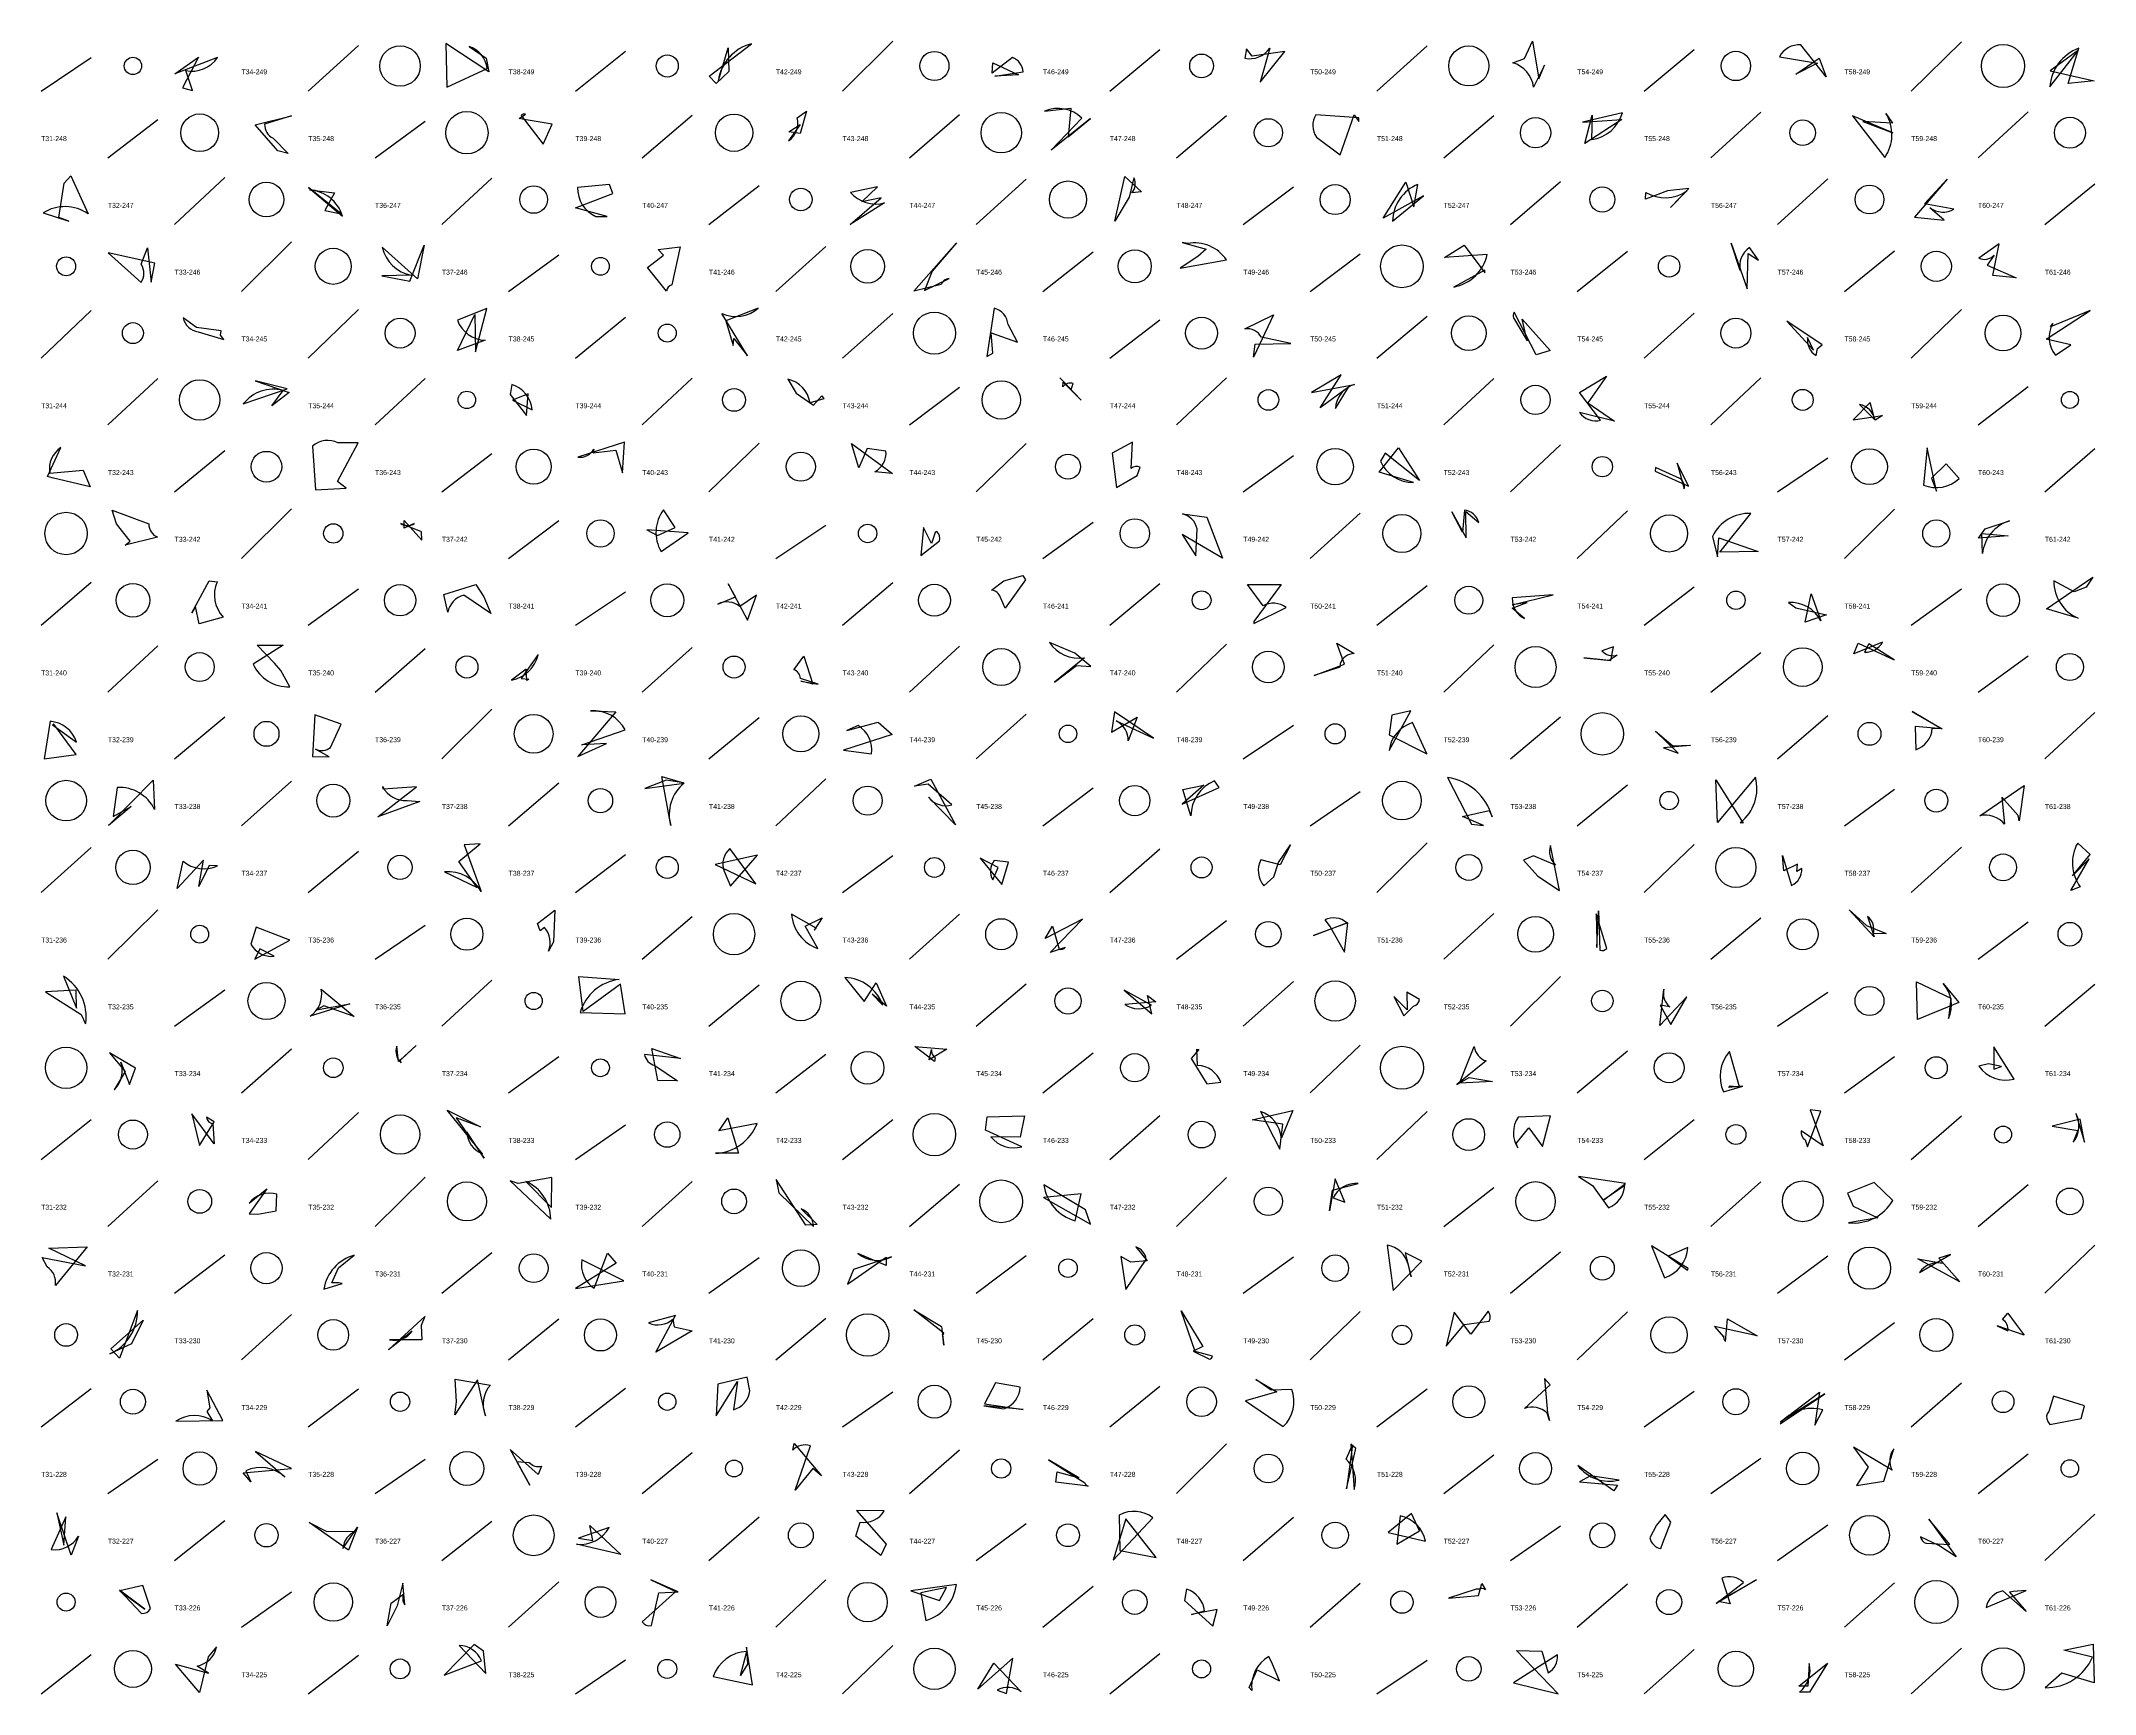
# Model space of a CAD drawing. Header units: millimetres. Extents: x -1 to 9990, y 0 to 15990.
# Drawn here: x 1240 to 2470, y 9000 to 9990 of the extents above; entities that cross this region are included whole.
import ezdxf

# ---------------------------------------------------------------- set-up
doc = ezdxf.new("R2010")
doc.units = ezdxf.units.MM
doc.layers.add('TEXT', color=3, linetype='Continuous')
doc.layers.add('WALL', color=1, linetype='Continuous')

msp = doc.modelspace()

# ---------------------------------------------------------------- linework, layer by layer
for points in [[(1482.4, 9988.5), (1483, 9962.3), (1507.1, 9973.5, 0.3), (1496.3, 9986.7), (1506.5, 9979.6), (1508.2, 9971.4)], [(1644.2, 9964.4), (1640.2, 9968.9), (1665.4, 9988.3, 0.3), (1645.6, 9966.3), (1651.4, 9985.8), (1651.9, 9971.7)], [(2137, 9967.2), (2140.4, 9975.4), (2133.8, 9962.3, 0.3), (2121.4, 9976.9), (2128.4, 9979.4), (2133.2, 9989.8)], [(2304.8, 9979.6), (2309, 9968.5), (2293.9, 9987.6, 0.3), (2281.1, 9980.5), (2303.9, 9976.7), (2290.8, 9970.1)], [(1324.6, 9961.8), (1330.6, 9960.2), (1326.6, 9972.2, 0.3), (1345.7, 9980.1), (1320.1, 9970.2), (1334.2, 9980.2)], [(1825.3, 9969.6), (1811.2, 9968.8), (1828.2, 9971.5, 0.3), (1821.7, 9980), (1809.6, 9970.6), (1809.9, 9976.9)], [(1965.3, 9980.9), (1961.9, 9985.2), (1960.9, 9979.6, 0.3), (1975.8, 9985.7), (1970, 9965.2), (1984.8, 9983.7)], [(2469.6, 9966), (2454, 9964.5), (2460.4, 9985.6, 0.3), (2443, 9962.4), (2460.2, 9984.5), (2443.1, 9972.1)], [(1368.3, 9939.7), (1389.9, 9945.2), (1373.9, 9940.2, 0.3), (1378.9, 9931.7), (1387.9, 9922.6), (1381.7, 9924.1)], [(1529.3, 9943), (1526.4, 9943.6), (1530.1, 9946.1, 0.3), (1527.5, 9945.4), (1540.6, 9928.1), (1546, 9940.1)], [(1687.9, 9935.6), (1694.7, 9940), (1687.7, 9930.1, 0.3), (1692.9, 9944), (1698.4, 9948), (1694.6, 9934.6)], [(1868.4, 9943.6), (1845, 9924.6), (1863.3, 9943.7, 0.3), (1841, 9948), (1856.7, 9949.8), (1855.1, 9932.5)], [(2029.1, 9941.8), (2029.2, 9943.9), (2003.5, 9945.8, 0.3), (2003.8, 9932.3), (2017.9, 9921.7), (2026.4, 9945.7)], [(2164.6, 9928.5), (2169, 9945.5), (2168.6, 9930.9, 0.3), (2187, 9947), (2163.1, 9941.3), (2186.7, 9943)], [(2348.9, 9934.9), (2324.8, 9945.2), (2344.1, 9920.1, 0.3), (2344.8, 9946.6), (2348.8, 9940.7), (2331.1, 9941.8)], [(1253.8, 9904.8), (1257.8, 9909.1), (1268.2, 9886.4, 0.3), (1241.2, 9887), (1256.6, 9882), (1250.6, 9884.3)], [(1419.8, 9886.4), (1400.2, 9902.2), (1420.6, 9885.1, 0.3), (1400.8, 9900.9), (1415.7, 9899), (1410, 9888.5)], [(1582.5, 9898.7), (1580.4, 9904.1), (1561.3, 9902.3, 0.3), (1572.2, 9884.8), (1579, 9884.8), (1560, 9890)], [(1731.6, 9893.6), (1741, 9902.7), (1724.8, 9899.3, 0.3), (1745.1, 9893.1), (1724.6, 9880.1), (1743.1, 9896.1)], [(1889.1, 9908.8), (1899, 9899.7), (1893.3, 9899, 0.3), (1894.5, 9907.9), (1891.6, 9896.5), (1883, 9882.1)], [(2057.4, 9905.4), (2062.2, 9890.6), (2064.5, 9904.1, 0.3), (2049.4, 9882.1), (2068, 9897.3), (2043.8, 9883.9)], [(2214.1, 9900.3), (2200.9, 9895.2), (2201, 9899.3, 0.3), (2225.7, 9900.2), (2215.8, 9890.3), (2226.8, 9901.6)], [(2362, 9884.5), (2379.8, 9882.7), (2371.2, 9890.1, 0.3), (2385.6, 9889.2), (2367.9, 9892.5), (2381.6, 9907.2)], [(1308.1, 9856.8), (1280.1, 9863), (1299.9, 9845.3, 0.3), (1300, 9856.2), (1303.7, 9866), (1306, 9845.5)], [(1469.4, 9867.7), (1465.4, 9847.5), (1444.3, 9866.4, 0.3), (1461.7, 9849.7), (1444.1, 9849.4), (1460.8, 9846.1)], [(1609.6, 9865.1), (1622.8, 9866.7), (1617.7, 9843.9, 0.3), (1614.6, 9840.2), (1603.1, 9854.3), (1612.8, 9861.6)], [(1773.7, 9852), (1769, 9840.6), (1783.8, 9847.7, 0.3), (1779, 9844.2), (1762.7, 9840.1), (1788.2, 9869)], [(1932.7, 9860.8), (1922.2, 9853.9), (1949.9, 9858.8, 0.3), (1926.6, 9868.6), (1923.3, 9869.3), (1937.8, 9865.3)], [(2104.6, 9851.1), (2104.7, 9852.6), (2086.1, 9842.6, 0.3), (2106.1, 9862.1), (2080.4, 9860.3), (2092.3, 9867.7)], [(2262.4, 9862.6), (2268.5, 9858.7), (2263.1, 9866.2, 0.3), (2257.5, 9852.4), (2252.2, 9868.9), (2261.7, 9841.5)], [(2408.8, 9849.6), (2412.7, 9868.5), (2400.4, 9859.8, 0.3), (2409.6, 9861.6), (2405.5, 9855.6), (2422.9, 9848.2)], [(1500.1, 9803.7), (1506.9, 9829.8), (1489.3, 9822.7, 0.3), (1505.9, 9810.7), (1489.4, 9804.6), (1499.8, 9826.2)], [(1654.9, 9811.8), (1663.1, 9801.3), (1647.7, 9826.8, 0.3), (1669.5, 9830), (1650, 9822.4), (1654.4, 9807.5)], [(1808.9, 9815.2), (1824.7, 9809.6), (1819.2, 9820.1, 0.3), (1810.8, 9830), (1806.3, 9801), (1809.9, 9802.9)], [(2467.1, 9828.6), (2443.4, 9818.7), (2444.7, 9820.7, 0.3), (2446.3, 9801.8), (2455.6, 9808), (2440.8, 9811.4)], [(1347.8, 9816.3), (1333, 9818.3), (1325, 9824.2, 0.3), (1334.1, 9815.8), (1349.4, 9811.2), (1347.4, 9813.8)], [(1967, 9808.4), (1988.4, 9808.7), (1970.8, 9812.6, 0.3), (1961, 9817.6), (1978.1, 9826), (1966.1, 9800.5)], [(2143.7, 9804.5), (2135.4, 9801.9), (2122.2, 9827.5, 0.3), (2121.8, 9824.2), (2130, 9810.3), (2127, 9823.3)], [(2285.4, 9822.1), (2301.5, 9804.7), (2297.9, 9812.4, 0.3), (2303, 9801.6), (2303.9, 9805.7), (2306.7, 9807.9)], [(1388.6, 9779.5), (1378.2, 9771.5), (1385, 9780.7, 0.3), (1361.1, 9772.6), (1387.3, 9781.6), (1368.2, 9786.5)], [(1531.7, 9778.6), (1522.3, 9774.8), (1534.2, 9769.1, 0.3), (1521.9, 9784.2), (1521, 9778.3), (1530.7, 9765.6)], [(1707.5, 9777.5), (1708.7, 9775.6), (1700.5, 9773.2, 0.3), (1687.2, 9787.5), (1692.3, 9779), (1702.5, 9771.9)], [(1850.2, 9788.2), (1856.9, 9781.3), (1858.1, 9784.9, 0.3), (1851.9, 9782.8), (1852.2, 9785.6), (1862.9, 9774.8)], [(2018.5, 9790), (2000.8, 9779.5), (2026.5, 9784.3, 0.3), (2015.1, 9769.8), (2022.9, 9782.6), (2006, 9770.3)], [(2166.3, 9773.3), (2182.3, 9762.3), (2161.4, 9767.4, 0.3), (2174, 9762.8), (2161.4, 9779.4), (2177.5, 9789.2)], [(2325.3, 9763.1), (2342.7, 9765.7), (2338.4, 9762.8, 0.3), (2329, 9772.3), (2338.2, 9763), (2335.3, 9773.4)], [(1246.7, 9728.3), (1243.8, 9729.1), (1251.9, 9746.5, 0.3), (1245.2, 9731.2), (1265.3, 9733), (1269.3, 9722.9)], [(1417.5, 9726.2), (1429.9, 9749.2), (1417.8, 9749.3, 0.3), (1402.5, 9747.3), (1404.3, 9721.2), (1422.8, 9722.2)], [(1588.3, 9731.4), (1589.3, 9749.7), (1561.5, 9740.7, 0.3), (1571.1, 9745.5), (1570.6, 9743.2), (1584.3, 9744.8)], [(1725.4, 9748.8), (1749.9, 9731), (1739.3, 9732, 0.3), (1746, 9744.3), (1734.7, 9745.9), (1729.8, 9734.3)], [(1884, 9722.6), (1896.4, 9729.7), (1898.2, 9734.7, 0.3), (1892.8, 9734), (1893.7, 9749.6), (1881.4, 9743.1)], [(2065.6, 9726.8), (2044.9, 9743), (2042.1, 9738.4, 0.3), (2061.9, 9725.5), (2041.3, 9731.8), (2052.9, 9746.2)], [(2375.2, 9720.3), (2369.6, 9746.3), (2367.4, 9724, 0.3), (2388.7, 9727.9), (2381, 9736.8), (2372.2, 9728.1)], [(2226.7, 9723.4), (2219.9, 9737.2), (2224.1, 9721.7, 0.3), (2221.4, 9728), (2206.8, 9734.6), (2206.6, 9732.4)], [(1285.2, 9700.8), (1282.5, 9709), (1304.5, 9700.8, 0.3), (1309.8, 9692.7), (1290.4, 9688), (1293.4, 9690.4)], [(1609.2, 9693.8), (1619.8, 9698.6), (1612.8, 9709.2, 0.3), (1611.3, 9684.2), (1627.6, 9695.4), (1602.8, 9697.2)], [(1923.3, 9694.4), (1931.5, 9681.7), (1932.3, 9697.8, 0.3), (1923.5, 9706.7), (1938.2, 9704.8), (1947.6, 9680.3)], [(2093.5, 9692.4), (2093.2, 9708.2), (2101, 9701.6, 0.3), (2092.4, 9709), (2091.2, 9695.7), (2084.8, 9708)], [(2268.3, 9684.3), (2245.4, 9683.9), (2264, 9707, 0.3), (2241, 9693.2), (2243.9, 9681.1), (2244.8, 9692.3)], [(1468.1, 9691), (1467.8, 9696), (1455.4, 9701, 0.3), (1463.5, 9700.9), (1457.5, 9698.1), (1457.5, 9702.8)], [(1768.5, 9698.5), (1766.9, 9681.9), (1778, 9690.5, 0.3), (1776.4, 9696.2), (1775.5, 9695.5), (1773.2, 9688.9)], [(2400.3, 9692.2), (2404.3, 9697.7), (2418.8, 9702.5, 0.3), (2402.7, 9683.1), (2402.3, 9695), (2418, 9693.6)], [(1829.5, 9667.2), (1817.4, 9650.3), (1814.5, 9656.7, 0.3), (1809.2, 9661), (1816.5, 9666.6), (1828, 9669.8)], [(2464.8, 9662.9), (2457.6, 9660.1), (2445.4, 9666.6, 0.3), (2460, 9644.2), (2441, 9649.8), (2468.7, 9668.9)], [(1330.2, 9647.4), (1340.7, 9666.6), (1345.4, 9666, 0.3), (1349, 9644.9), (1334.6, 9640.9), (1332.5, 9651.2)], [(1505.2, 9657), (1509.4, 9647), (1493.2, 9658, 0.3), (1483.6, 9647.8), (1481.2, 9658.4), (1500.4, 9664.4)], [(1663.1, 9643), (1668.5, 9658), (1658.5, 9651.2, 0.3), (1645.2, 9652.7), (1655.9, 9657.1), (1651.4, 9664.9)], [(1966.2, 9642.3), (1966.2, 9641), (1985.7, 9650.6, 0.3), (1971.8, 9651.6), (1962.4, 9664.5), (1982.7, 9664.4)], [(2121.1, 9652.3), (2145.6, 9658.2), (2121.1, 9656.5, 0.3), (2128.3, 9644), (2121, 9650.2), (2129.9, 9653.6)], [(2296.5, 9641.9), (2300, 9658.8), (2305.8, 9642.7, 0.3), (2286.5, 9653.6), (2290.9, 9650.4), (2309.3, 9646.3)], [(1369.4, 9628.2), (1385, 9628.1), (1367, 9616.7, 0.3), (1389, 9603.1), (1383.5, 9613), (1379.8, 9617.3)], [(1530.9, 9606.9), (1530.5, 9613.8), (1521.8, 9607.2, 0.3), (1537.7, 9622.5), (1527.6, 9608.2), (1532.2, 9607.8)], [(1695.1, 9606.5), (1705.3, 9604.8), (1694.8, 9608.2, 0.3), (1690.8, 9613.4), (1696.8, 9621.5), (1702.2, 9604.7)], [(1868.6, 9615.4), (1859.1, 9623.3), (1843.9, 9629.8, 0.3), (1864.8, 9620.6), (1846.9, 9605.9), (1860, 9615.9)], [(2020.6, 9616.8), (2015.9, 9629.3), (2026.4, 9623.1, 0.3), (2017.9, 9617), (2017.7, 9615), (2002.5, 9610)], [(2180.1, 9618.9), (2181.6, 9627.1), (2174.7, 9624.8, 0.3), (2183.9, 9622.2), (2179.1, 9619), (2163.9, 9620.5)], [(2349.7, 9619.3), (2334.7, 9629), (2332.1, 9624, 0.3), (2342.8, 9629.9), (2325.6, 9622.9), (2328.3, 9629.4)], [(1247.7, 9580.8), (1246.9, 9580.4), (1261.3, 9570.1, 0.3), (1245.4, 9582.5), (1241.9, 9560), (1261.1, 9562.6)], [(1402.5, 9561.4), (1412.5, 9561.2), (1404.4, 9565.8, 0.3), (1413.3, 9566.9), (1419.8, 9580.8), (1403.9, 9586.4)], [(1578.7, 9569.3), (1563.8, 9568.5), (1589.8, 9577.4, 0.3), (1569.1, 9588.7), (1584.2, 9588.1), (1561.4, 9561.5)], [(1749.7, 9574.7), (1720.5, 9565.2), (1737.4, 9563, 0.3), (1729.3, 9579.9), (1722.5, 9577.1), (1741.3, 9581.9)], [(1881, 9576.1), (1896.5, 9584.9), (1891, 9570.8, 0.3), (1883.8, 9582.7), (1906.2, 9572.5), (1882.8, 9588.1)], [(2047.3, 9574.4), (2069.8, 9563), (2061.4, 9581.7, 0.3), (2047.3, 9565), (2060.3, 9588.7), (2049, 9586.1)], [(2378.5, 9577.9), (2362.4, 9579.3), (2362.8, 9565.5, 0.3), (2372.6, 9578.1), (2377.3, 9578.4), (2360.5, 9588.4)], [(2206.8, 9576.7), (2217.2, 9567.8), (2227.4, 9568.3, 0.3), (2227.7, 9568.1), (2211.7, 9566.6), (2220.5, 9563.5)], [(1280.3, 9520.2), (1307.2, 9547.2), (1308, 9529.7, 0.3), (1285.6, 9542.9), (1283.2, 9525.4), (1294, 9531.5)], [(1614.3, 9547.2), (1601.6, 9542.3), (1625.1, 9545.5, 0.3), (1617.1, 9520.1), (1611.8, 9549.5), (1624.7, 9545.6)], [(1772.8, 9547.9), (1787.7, 9520.6), (1771.4, 9537, 0.3), (1785.5, 9532.4), (1771.2, 9544.8), (1763, 9543.6)], [(1923.4, 9532.8), (1945.5, 9542.8), (1942.7, 9546.9, 0.3), (1928.6, 9525.9), (1923.8, 9541.7), (1936.4, 9544.3)], [(2091.3, 9525.5), (2107.2, 9529), (2109, 9525.2, 0.3), (2082.2, 9548.9), (2096.7, 9521), (2103.8, 9520.1)], [(2256, 9526.8), (2259.4, 9521.5), (2257.6, 9521.8, 0.3), (2266.7, 9549), (2243.9, 9521.9), (2242.9, 9547.5)], [(1464.8, 9543.2), (1444.9, 9541.9), (1444.6, 9543.4, 0.3), (1459.2, 9535), (1466.8, 9534.4), (1441.7, 9525.2)], [(2424.1, 9526), (2414.2, 9537.1), (2415.8, 9520.9, 0.3), (2401, 9525.8), (2427.6, 9544), (2424.6, 9522.8)], [(1502.9, 9509.2), (1493.4, 9508.5), (1503.5, 9480.5, 0.3), (1481.7, 9492.4), (1501.2, 9483), (1490.2, 9498.5)], [(1988.2, 9508.6), (1982.1, 9496.6), (1970.4, 9499.6, 0.3), (1972.3, 9483.9), (1978.2, 9489.3), (1981, 9498)], [(2136.3, 9489.7), (2149.4, 9481.2), (2143.9, 9508.1, 0.3), (2147, 9496.4), (2133.7, 9502), (2127.7, 9499.3)], [(2456.6, 9489.9), (2467.2, 9502.8), (2459.7, 9509.6, 0.3), (2461.2, 9483.4), (2455.6, 9481.2), (2466.5, 9500.1)], [(1337.2, 9499.4), (1321.6, 9482.4), (1325.1, 9498.8, 0.3), (1345.6, 9496), (1340.7, 9496.2), (1334.5, 9483.5)], [(1643.7, 9496.8), (1668, 9485.2), (1652.5, 9506.4, 0.3), (1649, 9492.7), (1652.9, 9483.7), (1669.1, 9502.3)], [(1815.3, 9484.8), (1819.3, 9498.2), (1810.8, 9499.1, 0.3), (1809.9, 9487.5), (1813.2, 9495), (1802.3, 9500.5)], [(2283.6, 9493), (2282.9, 9502.1), (2288.3, 9484.2, 0.3), (2294.5, 9494.3), (2291.5, 9492.5), (2291.9, 9497)], [(1389, 9451.5), (1368.9, 9459.2), (1365.7, 9449, 0.3), (1379.5, 9441.8), (1371.1, 9446.2), (1368.1, 9440.1)], [(1547.7, 9469.3), (1546.8, 9450.5), (1543.8, 9444.8, 0.3), (1541.5, 9459), (1538.9, 9457.1), (1537.2, 9461.4)], [(1703, 9457.5), (1704.2, 9458.6), (1689.5, 9467, 0.3), (1705.2, 9446.4), (1697.5, 9459.8), (1707.7, 9464.9)], [(1841.3, 9452.4), (1845.7, 9459.9), (1849.7, 9446, 0.3), (1853.4, 9447), (1844.3, 9444), (1863.7, 9464.1)], [(2022.6, 9461.8), (2002, 9454.3), (2022, 9461.8, 0.3), (2008.8, 9463.6), (2012, 9459.5), (2020.6, 9444.3)], [(2171.8, 9447), (2172.8, 9468.9), (2173.5, 9445.4, 0.3), (2177.6, 9446.5), (2171.4, 9467.3), (2171.7, 9451)], [(2333.3, 9460.3), (2344.9, 9455.4), (2337.3, 9455.2, 0.3), (2333.8, 9465.7), (2337.8, 9453.4), (2322.9, 9469.5)], [(1242.6, 9420.4), (1264, 9407), (1266.7, 9401.3, 0.3), (1253.4, 9429.8), (1261.3, 9410.8), (1261.1, 9421.5)], [(1404.9, 9409.8), (1424.9, 9413.3), (1401.2, 9405.9, 0.3), (1407.8, 9422), (1427.6, 9405.8), (1409.3, 9412.2)], [(1564.7, 9408.7), (1562.1, 9429.7), (1586.2, 9427.9, 0.3), (1562.8, 9408.1), (1589.7, 9407.4), (1587.1, 9425)], [(1746.4, 9411.9), (1737.8, 9419), (1744.1, 9412.6, 0.3), (1721.3, 9429.1), (1733, 9414.7), (1740.1, 9425.8)], [(2225.7, 9417.5), (2209.5, 9400.4), (2211.9, 9422.1, 0.3), (2215.4, 9411.5), (2209.7, 9412.6), (2216, 9400.9)], [(2363.2, 9426.4), (2383.7, 9416.7), (2382.4, 9404.5, 0.3), (2379.1, 9425.4), (2388.5, 9414), (2363.8, 9404)], [(1902.7, 9418.2), (1907.6, 9414.5), (1889, 9412.9, 0.3), (1905.1, 9412.6), (1888.7, 9421.4), (1905.3, 9407.3)], [(2050.1, 9417.6), (2056.2, 9406.2), (2062, 9412, 0.3), (2065.6, 9415.8), (2058, 9420.3), (2058.1, 9409.7)], [(1456, 9380.3), (1454.1, 9378.8), (1453, 9387.9, 0.3), (1455.7, 9377.9), (1455.3, 9379.8), (1464.6, 9388.4)], [(1605.8, 9386.6), (1622.9, 9380.5), (1601.3, 9383, 0.3), (1607.6, 9376.4), (1621.2, 9367.2), (1609.4, 9367.3)], [(1782.4, 9386.2), (1771.9, 9379.7), (1773.2, 9386, 0.3), (1775.5, 9380.9), (1775.1, 9378.8), (1763.3, 9387.8)], [(1928.7, 9380.6), (1938.2, 9365.4), (1946.6, 9366.4, 0.3), (1932.6, 9376.4), (1932.1, 9386.1), (1933.4, 9385.9)], [(2109.2, 9366.8), (2089.4, 9365.7), (2098.3, 9387.7, 0.3), (2105.5, 9379.1), (2087.9, 9365), (2095.3, 9369.2)], [(2414.1, 9375.8), (2406.3, 9377.3), (2400.4, 9375.9, 0.3), (2421.7, 9368.2), (2409.4, 9387.6), (2409.5, 9374.2)], [(1280.9, 9384), (1290.4, 9372.8), (1283.8, 9361.8, 0.3), (1287.7, 9378.4), (1293, 9365), (1296.6, 9374.7)], [(2251.5, 9364.1), (2257.2, 9363.5), (2251.1, 9384.7, 0.3), (2247.6, 9360.5), (2259.1, 9364), (2250.7, 9363.2)], [(1488.6, 9345), (1505.3, 9320.9), (1494.9, 9336.7, 0.3), (1504.3, 9323.5), (1483.1, 9349.7), (1503.1, 9339.6)], [(1965.3, 9343.9), (1989.6, 9349.4), (1982.8, 9333, 0.3), (1970.2, 9348.8), (1981.8, 9326.3), (1983.7, 9341.2)], [(2299.4, 9349.9), (2307.3, 9328.2), (2294.1, 9337.3, 0.3), (2296.4, 9331.9), (2297.8, 9327.6), (2305.9, 9349.1)], [(1334.9, 9328.4), (1343.7, 9342.6), (1339.1, 9345.5, 0.3), (1342.8, 9341.4), (1343.7, 9329.4), (1330.2, 9347.5)], [(1651.3, 9345), (1657.6, 9323.9), (1643.9, 9323.8, 0.3), (1668.8, 9341.7), (1645.9, 9337.3), (1647.1, 9338.8)], [(1829, 9346.2), (1826.4, 9333.4), (1808.7, 9333.7, 0.3), (1827.4, 9327.7), (1805.6, 9337.7), (1806.6, 9345.7)], [(2139.1, 9327.9), (2143.9, 9346.2), (2124.6, 9345.5, 0.3), (2124.4, 9327), (2123.3, 9329.7), (2130.9, 9339)], [(2444.3, 9340.1), (2459.7, 9337.5), (2457, 9330.4, 0.3), (2458.6, 9347.7), (2463.8, 9330.4), (2461.1, 9344.2)], [(1369.8, 9287.3), (1380.7, 9289.3), (1381.2, 9299.3, 0.3), (1364.6, 9294), (1375.3, 9302.5), (1364.7, 9287.5)], [(1525.8, 9305.7), (1520.9, 9307.2), (1545.2, 9284.3, 0.3), (1530.4, 9306.8), (1545.7, 9291.3), (1545.9, 9309.3)], [(1680.2, 9308.1), (1681.8, 9300.2), (1702.6, 9280, 0.3), (1695.2, 9290.5), (1704.8, 9281.1), (1698, 9280.7)], [(1868.4, 9281.3), (1865.4, 9289.9), (1840.5, 9304.8, 0.3), (1859.3, 9283.4), (1862.8, 9299.6), (1840.3, 9297.4)], [(2011.6, 9289.3), (2013.4, 9301.8), (2028.8, 9305.6, 0.3), (2013.8, 9297.2), (2020.8, 9294.5), (2014.9, 9308.4)], [(2160.8, 9309.8), (2169.2, 9304.5), (2178.7, 9291.2, 0.3), (2188.4, 9304.4), (2175.9, 9296), (2188.8, 9305.7)], [(2325.2, 9292.1), (2339.9, 9285.2), (2322.5, 9282.2, 0.3), (2348.9, 9295.5), (2337.7, 9306.2), (2321.9, 9300)], [(1244.6, 9266.9), (1267.7, 9267.7), (1248.6, 9244.7, 0.3), (1243.6, 9255.7), (1240.6, 9261.3), (1266.7, 9256.4)], [(1414.2, 9246.2), (1418.1, 9255.1), (1427.6, 9262.7, 0.3), (1409.4, 9242.4), (1420.3, 9245.9), (1418.1, 9246.3)], [(1560, 9242.9), (1588.9, 9247.4), (1563.8, 9260, 0.3), (1571.3, 9243), (1579.3, 9264), (1584.5, 9257.9)], [(1746.2, 9261.5), (1746.1, 9256.5), (1729.2, 9263.7, 0.3), (1749.3, 9261.8), (1726.5, 9254.1), (1722.9, 9245.4)], [(1886.6, 9261.9), (1889.6, 9242.3), (1901.8, 9260.2, 0.3), (1895.7, 9267.7), (1902.4, 9259.3), (1892.6, 9258.6)], [(2056.9, 9264.1), (2060.6, 9249.7), (2058.9, 9256.8, 0.3), (2046.2, 9268.8), (2049.7, 9241.6), (2067, 9259.2)], [(2226.4, 9254.8), (2204.5, 9268.4), (2212.2, 9249.1, 0.3), (2226.3, 9267.4), (2214.4, 9262.1), (2226.1, 9253.7)], [(2389.1, 9246.9), (2363.9, 9260.6), (2378.5, 9258, 0.3), (2364.9, 9252.4), (2383.5, 9263.2), (2376.5, 9261)], [(1301.2, 9223.8), (1294.2, 9209.6), (1281.2, 9203.6, 0.3), (1297.7, 9229.7), (1286.9, 9201.1), (1281.7, 9206.6)], [(1467.6, 9220.6), (1468, 9212), (1448.7, 9212.1, 0.3), (1462.3, 9217.3), (1448.1, 9206.1), (1469.8, 9226)], [(1608.1, 9204.6), (1620, 9226.7), (1603.8, 9222.2, 0.3), (1618.4, 9224.5), (1619.2, 9219.8), (1629.9, 9217.5)], [(1780.6, 9208.8), (1780, 9214.4), (1779.9, 9215.2, 0.3), (1780.6, 9216.1), (1762.6, 9230), (1779.2, 9220)], [(1935.7, 9208.1), (1929.9, 9205.2), (1939.7, 9200.4, 0.3), (1941.6, 9202.3), (1931.1, 9205.1), (1922.8, 9229.4)], [(2081.5, 9208.2), (2092.2, 9221.2), (2107.2, 9223.3, 0.3), (2106.7, 9229.3), (2096.2, 9215.4), (2086.2, 9228.7)], [(2427.7, 9214.9), (2411.5, 9220.5), (2417.9, 9217.5, 0.3), (2414.7, 9224.3), (2417.8, 9228), (2422.8, 9221.2)], [(2242.1, 9220), (2247.5, 9213.8), (2247.8, 9214.5, 0.3), (2248.8, 9211.1), (2250, 9224.7), (2267.8, 9214.5)], [(1488.7, 9175), (1488, 9188.5), (1509.2, 9185, 0.3), (1506.2, 9166.6), (1501.3, 9188.2), (1487.8, 9167.1)], [(1644.3, 9166.5), (1657.1, 9187.2), (1654.6, 9170.2, 0.3), (1664.5, 9181.5), (1662.8, 9189.7), (1645.2, 9185.5)], [(1980.1, 9181), (1961.4, 9175.5), (1983.9, 9160.1, 0.3), (1989, 9182.4), (1976.6, 9182), (1967.4, 9188.3)], [(2142.2, 9168.3), (2143.4, 9163.7), (2141.9, 9168.1, 0.3), (2128.4, 9170.9), (2143.7, 9185.2), (2140.4, 9188.9)], [(1341, 9171.4), (1339.2, 9169.2), (1342.6, 9163.5, 0.3), (1320.7, 9163.3), (1348.9, 9163.7), (1339.2, 9181.9)], [(1828.1, 9170.3), (1804.5, 9172.6), (1816.6, 9170.7, 0.3), (1826.4, 9183.8), (1811.5, 9186.4), (1805, 9173.7)], [(2305, 9180.8), (2302.2, 9160.9), (2307, 9170.1, 0.3), (2281.4, 9161.8), (2308.3, 9179.7), (2281.6, 9163)], [(2463.8, 9172.5), (2445.2, 9178.3), (2442.3, 9169.2, 0.3), (2441.7, 9163.2), (2443, 9161.3), (2461.8, 9165)], [(1389.9, 9135.1), (1368.4, 9145.2), (1385.9, 9130, 0.3), (1362.7, 9133.7), (1365.6, 9127), (1361.1, 9132.5)], [(1532.8, 9125.1), (1524.9, 9139.2), (1532.3, 9138.7, 0.3), (1539.7, 9136.5), (1537.7, 9131.4), (1520.9, 9146.3)], [(1702.2, 9135), (1691.6, 9122), (1700.7, 9148.6, 0.3), (1690.2, 9145.9), (1691, 9149.9), (1707.3, 9130.6)], [(1861.5, 9129.5), (1843.4, 9140.2), (1865.1, 9126.5, 0.3), (1867.1, 9124.4), (1847.7, 9126.8), (1848.5, 9133.1)], [(2027.4, 9147), (2024.3, 9149.5), (2026.4, 9122.5, 0.3), (2021.5, 9140.6), (2025.4, 9149.1), (2021.8, 9122.8)], [(2327.3, 9124.8), (2343.6, 9127.5), (2349.5, 9146.7, 0.3), (2348.5, 9134.1), (2325.5, 9147.8), (2334.2, 9135.9)], [(2184.1, 9125), (2181.8, 9121.7), (2160.3, 9136.8, 0.3), (2185, 9128.1), (2168, 9130.7), (2161.3, 9127.1)], [(1253.7, 9089.1), (1254.8, 9106.1), (1246.1, 9086.4, 0.3), (1262.4, 9094.5), (1258, 9083.2), (1249.5, 9108.5)], [(1400.6, 9102.6), (1411.2, 9097.2), (1428.6, 9097.5, 0.3), (1420.8, 9087), (1429.5, 9099.9), (1424.1, 9086)], [(1743, 9083), (1728, 9094.4), (1730.5, 9102.9, 0.3), (1745, 9109.6), (1728.3, 9109.8), (1746.1, 9089.6)], [(1889.6, 9104.9), (1882, 9080.1), (1905.8, 9105.5, 0.3), (1885.7, 9107.1), (1886, 9085.9), (1907.8, 9081.8)], [(2060.7, 9108), (2046.7, 9096.7), (2069.1, 9091.5, 0.3), (2054, 9106.6), (2051.9, 9089.7), (2065.5, 9097.6)], [(2212.6, 9107.5), (2207.5, 9101.1), (2203.4, 9093.4, 0.3), (2210.1, 9087), (2211.2, 9090.5), (2216, 9102.9)], [(2387, 9082.1), (2376.6, 9088.8), (2365.6, 9094.1, 0.3), (2368.9, 9090.2), (2383.1, 9089.4), (2370.5, 9104.6)], [(1568.7, 9100.9), (1587.3, 9083.6), (1560.7, 9089.6, 0.3), (1580.2, 9099.7), (1561.9, 9093.2), (1570.5, 9091.9)], [(1447.3, 9040.8), (1449.6, 9054.4), (1457.3, 9060, 0.3), (1457.9, 9053.3), (1456.6, 9066.3), (1453.2, 9052.7)], [(1605.1, 9068.3), (1620.1, 9061.3), (1600, 9043.1, 0.3), (1605.5, 9040.9), (1609.9, 9060.5), (1621.5, 9061.2)], [(1782.3, 9063.7), (1766.9, 9060.5), (1769.9, 9044, 0.3), (1788.2, 9065.6), (1760.8, 9061.7), (1778.1, 9055.9)], [(2100.9, 9059), (2102.9, 9066.2), (2105, 9062.3, 0.3), (2101, 9062.8), (2099.4, 9062.7), (2082.8, 9057.4)], [(2267.4, 9068.4), (2243.2, 9054.1), (2259.5, 9066.7, 0.3), (2246.6, 9069.4), (2251.5, 9054), (2244.4, 9055.3)], [(1302.1, 9050.8), (1286.9, 9062.2), (1300.2, 9048.2, 0.3), (1305.6, 9051.1), (1301, 9064.9), (1287.2, 9061.8)], [(1944.3, 9050.6), (1929, 9047.5), (1936.8, 9049.7, 0.3), (1926, 9062.7), (1924.8, 9056), (1941.7, 9040.6)], [(2418.9, 9060.9), (2428.8, 9049.3), (2414.9, 9061.7, 0.3), (2404.8, 9051.8), (2428.9, 9061.9), (2421, 9061.3)], [(1499.3, 9029.7), (1481.5, 9011.3), (1503.7, 9019.8, 0.3), (1490.4, 9029.1), (1506.3, 9012.3), (1505, 9025.6)], [(2469.5, 9006.7), (2450.1, 9012.5), (2440.3, 9003.7, 0.3), (2468.6, 9022), (2451.4, 9026.3), (2468.9, 9029.8)], [(1320.5, 9017.9), (1340.2, 9012.5), (1333.4, 9016.7, 0.3), (1345.1, 9028.2), (1340, 9022.2), (1334.8, 9000.9)], [(1663.1, 9017.9), (1658.8, 9011.1), (1662.6, 9025.5, 0.3), (1642.5, 9010.5), (1666.1, 9005.5), (1662.5, 9028)], [(1801, 9002.9), (1810.5, 9018.4), (1827, 9001.3, 0.3), (1812.5, 9002.2), (1818.1, 9000.3), (1822, 9021.5)], [(1981.6, 9007.9), (1977.5, 9017.9), (1975.3, 9022.4, 0.3), (1965.1, 9002.1), (1963.5, 9003.8), (1968.3, 9014.4)], [(2123.6, 9026.1), (2138.8, 9025.7), (2142.6, 9012.7, 0.3), (2148.1, 9023.4), (2121.8, 9006.6), (2148.6, 9000.1)], [(2309.8, 9018.5), (2299.1, 9001.1), (2293, 9001.1, 0.3), (2298.9, 9018.2), (2298, 9004.6), (2292.7, 9004.7)]]:
    msp.add_lwpolyline(points, format="xyb", close=True)
for centre, radius in [((2415, 9975), 12.9), ((1295, 9975), 5.19), ((1455, 9975), 12.1), ((1615, 9975), 6.62), ((1775, 9975), 8.72), ((1935, 9975), 7.13), ((2095, 9975), 12), ((2255, 9975), 8.8), ((1335, 9935), 11.3), ((1495, 9935), 12.7), ((1655, 9935), 11.2), ((1815, 9935), 12.1), ((1975, 9935), 8.43), ((2135, 9935), 9.07), ((2295, 9935), 7.64), ((2455, 9935), 9.29), ((1375, 9895), 10.4), ((1535, 9895), 8.26), ((1695, 9895), 6.78), ((1855, 9895), 11.1), ((2015, 9895), 9.01), ((2175, 9895), 7.53), ((2335, 9895), 8.63), ((1415, 9855), 10.8), ((1735, 9855), 10.1), ((1895, 9855), 9.89), ((2055, 9855), 12.8), ((1255, 9855), 5.69), ((1575, 9855), 5.31), ((2215, 9855), 6.44), ((2375, 9855), 9.02), ((1295, 9815), 6.28), ((1455, 9815), 8.96), ((1615, 9815), 5.39), ((1775, 9815), 12.6), ((1935, 9815), 9.56), ((2095, 9815), 10.4), ((2255, 9815), 8.97), ((2415, 9815), 10.7), ((1335, 9775), 12.1), ((1495, 9775), 5.23), ((1655, 9775), 6.83), ((1815, 9775), 11.5), ((1975, 9775), 6.18), ((2135, 9775), 8.79), ((2295, 9775), 6.26), ((2455, 9775), 5.11), ((1375, 9735), 9.19), ((1535, 9735), 10.5), ((1695, 9735), 8.75), ((1855, 9735), 7.49), ((2015, 9735), 10.9), ((2335, 9735), 10.7), ((2175, 9735), 6.08), ((1255, 9695), 12.7), ((2055, 9695), 11.4), ((2215, 9695), 11.1), ((1415, 9695), 5.8), ((1575, 9695), 8.2), ((1735, 9695), 5.51), ((1895, 9695), 8.81), ((2375, 9695), 8.15), ((1295, 9655), 10.1), ((1455, 9655), 9.4), ((1615, 9655), 9.89), ((1775, 9655), 9.56), ((1935, 9655), 5.65), ((2095, 9655), 8.35), ((2255, 9655), 5.54), ((2415, 9655), 9.76), ((1335, 9615), 8.65), ((1495, 9615), 6.64), ((1655, 9615), 6.58), ((1815, 9615), 11.1), ((1975, 9615), 9.49), ((2135, 9615), 12.3), ((2295, 9615), 11.6), ((2455, 9615), 8.1), ((1375, 9575), 7.48), ((1535, 9575), 11.6), ((1695, 9575), 10.8), ((2175, 9575), 12.7), ((2335, 9575), 6.87), ((1855, 9575), 5.21), ((2015, 9575), 6.02), ((1255, 9535), 12.2), ((1415, 9535), 9.85), ((2055, 9535), 11.6), ((1575, 9535), 7.31), ((1735, 9535), 8.73), ((1895, 9535), 9.08), ((2215, 9535), 5.52), ((2375, 9535), 6.83), ((1295, 9495), 10.3), ((1455, 9495), 7.24), ((1615, 9495), 6.6), ((1775, 9495), 5.96), ((1935, 9495), 6.28), ((2095, 9495), 7.74), ((2255, 9495), 12), ((2415, 9495), 8.05), ((1335, 9455), 5.34), ((1495, 9455), 9.63), ((1655, 9455), 12.4), ((1815, 9455), 9.3), ((1975, 9455), 7.66), ((2135, 9455), 10.7), ((2295, 9455), 9.27), ((2455, 9455), 7.07), ((1375, 9415), 11.1), ((1695, 9415), 11.9), ((1855, 9415), 7.84), ((2015, 9415), 12.1), ((2335, 9415), 8.68), ((1535, 9415), 5.13), ((2175, 9415), 6.48), ((1255, 9375), 12.4), ((2055, 9375), 12.9), ((1415, 9375), 5.87), ((1575, 9375), 5.33), ((1735, 9375), 9.8), ((1895, 9375), 8.46), ((2215, 9375), 8.97), ((2375, 9375), 6.61), ((1295, 9335), 8.71), ((1455, 9335), 11.8), ((1615, 9335), 7.61), ((1775, 9335), 12.7), ((1935, 9335), 8.04), ((2095, 9335), 9.52), ((2255, 9335), 5.96), ((2415, 9335), 5.07), ((1335, 9295), 7.13), ((1495, 9295), 11.7), ((1655, 9295), 7.39), ((1815, 9295), 12.8), ((1975, 9295), 8.47), ((2135, 9295), 11.8), ((2295, 9295), 12.2), ((2455, 9295), 7.99), ((1375, 9255), 9.41), ((1535, 9255), 8.59), ((1695, 9255), 11), ((2015, 9255), 7.99), ((2175, 9255), 7.17), ((2335, 9255), 12.6), ((1855, 9255), 5.58), ((1735, 9215), 12.7), ((2215, 9215), 10.9), ((1255, 9215), 6.82), ((1415, 9215), 9.19), ((1575, 9215), 9.62), ((1895, 9215), 6.03), ((2055, 9215), 5.82), ((2375, 9215), 9.88), ((1295, 9175), 7.49), ((1455, 9175), 5.79), ((1615, 9175), 5.16), ((1775, 9175), 9.82), ((1935, 9175), 8.85), ((2095, 9175), 9.6), ((2255, 9175), 7.79), ((2415, 9175), 6.52), ((1335, 9135), 10), ((1495, 9135), 10.2), ((1655, 9135), 5.06), ((1815, 9135), 5.77), ((1975, 9135), 8.58), ((2135, 9135), 9.51), ((2295, 9135), 9.74), ((2455, 9135), 5.23), ((1535, 9095), 12.2), ((1695, 9095), 7.47), ((2015, 9095), 7.9), ((2175, 9095), 7.44), ((2335, 9095), 11.9), ((1375, 9095), 6.98), ((1855, 9095), 6.79), ((1415, 9055), 11.5), ((1735, 9055), 11.8), ((2375, 9055), 12.9), ((1255, 9055), 5.4), ((1575, 9055), 9.23), ((1895, 9055), 7.34), ((2055, 9055), 6.71), ((2215, 9055), 7.52), ((1295, 9015), 11.1), ((1455, 9015), 5.93), ((1615, 9015), 5.71), ((1775, 9015), 12.4), ((1935, 9015), 5.38), ((2095, 9015), 7.35), ((2255, 9015), 10.6), ((2415, 9015), 12.7)]:
    msp.add_circle(centre, radius)
at = {"layer": 'WALL'}
for p, q in [((1720, 9960), (1750, 9989.9)), ((2360, 9960), (2390, 9989.4)), ((1240, 9960), (1270, 9980.1)), ((1400, 9960), (1430, 9987.3)), ((1560, 9960), (1590, 9983.8)), ((1880, 9960), (1910, 9984.8)), ((2040, 9960), (2070, 9987)), ((2200, 9960), (2230, 9984.8)), ((1280, 9920), (1310, 9942.9)), ((1440, 9920), (1470, 9941.9)), ((1600, 9920), (1630, 9945.6)), ((1760, 9920), (1790, 9945.9)), ((1920, 9920), (1950, 9945.3)), ((2080, 9920), (2110, 9945.4)), ((2240, 9920), (2270, 9947.4)), ((2400, 9920), (2430, 9947.6)), ((1320, 9880), (1350, 9908.1)), ((1480, 9880), (1510, 9907.7)), ((1640, 9880), (1670, 9903.5)), ((1800, 9880), (1830, 9907.1)), ((1960, 9880), (1990, 9902.7)), ((2120, 9880), (2150, 9905.7)), ((2280, 9880), (2310, 9907.4)), ((2440, 9880), (2470, 9904.5)), ((1360, 9840), (1390, 9869.7)), ((1680, 9840), (1710, 9866.8)), ((1520, 9840), (1550, 9861.8)), ((1840, 9840), (1870, 9863.6)), ((2000, 9840), (2030, 9862.4)), ((2160, 9840), (2190, 9864)), ((2320, 9840), (2350, 9864.2)), ((1240, 9800), (1270, 9828.5)), ((1400, 9800), (1430, 9829.1)), ((2360, 9800), (2390, 9829.1)), ((1560, 9800), (1590, 9824.5)), ((1720, 9800), (1750, 9826.8)), ((1880, 9800), (1910, 9823)), ((2040, 9800), (2070, 9825.1)), ((2200, 9800), (2230, 9826.9)), ((1280, 9760), (1310, 9787.9)), ((1440, 9760), (1470, 9787.8)), ((1600, 9760), (1630, 9788.1)), ((1760, 9760), (1790, 9782.6)), ((1920, 9760), (1950, 9788.2)), ((2080, 9760), (2110, 9787.9)), ((2240, 9760), (2270, 9788.3)), ((2400, 9760), (2430, 9783.1)), ((1320, 9720), (1350, 9744.6)), ((1480, 9720), (1510, 9742.8)), ((1640, 9720), (1670, 9749.1)), ((1800, 9720), (1830, 9748.8)), ((2120, 9720), (2150, 9748.1)), ((2440, 9720), (2470, 9745.8)), ((1960, 9720), (1990, 9741.6)), ((2280, 9720), (2310, 9740.4)), ((1360, 9680), (1390, 9709.8)), ((2000, 9680), (2030, 9707.2)), ((2160, 9680), (2190, 9708.5)), ((2320, 9680), (2350, 9709.5)), ((1520, 9680), (1550, 9702.8)), ((1680, 9680), (1710, 9700)), ((1840, 9680), (1870, 9701.7)), ((1240, 9640), (1270, 9665.9)), ((1400, 9640), (1430, 9661.9)), ((1560, 9640), (1590, 9660.1)), ((1720, 9640), (1750, 9665.6)), ((1880, 9640), (1910, 9665.1)), ((2040, 9640), (2070, 9663.8)), ((2200, 9640), (2230, 9663.1)), ((2360, 9640), (2390, 9661.8)), ((1280, 9600), (1310, 9627.7)), ((1440, 9600), (1470, 9626.1)), ((1600, 9600), (1630, 9626.8)), ((1760, 9600), (1790, 9627.5)), ((1920, 9600), (1950, 9628.7)), ((2080, 9600), (2110, 9628.4)), ((2240, 9600), (2270, 9623.7)), ((2400, 9600), (2430, 9621.7)), ((1320, 9560), (1350, 9585.2)), ((1480, 9560), (1510, 9589.7)), ((1640, 9560), (1670, 9584.8)), ((1800, 9560), (1830, 9586.7)), ((2120, 9560), (2150, 9585.1)), ((2280, 9560), (2310, 9585.9)), ((2440, 9560), (2470, 9587.8)), ((1960, 9560), (1990, 9580.1)), ((1360, 9520), (1390, 9546.6)), ((1520, 9520), (1550, 9545.7)), ((1680, 9520), (1710, 9548.1)), ((1840, 9520), (1870, 9542.6)), ((2000, 9520), (2030, 9540.4)), ((2160, 9520), (2190, 9544.4)), ((2320, 9520), (2350, 9541.8)), ((2040, 9480), (2070, 9509.8)), ((2200, 9480), (2230, 9508.7)), ((1240, 9480), (1270, 9507)), ((1400, 9480), (1430, 9504.8)), ((1560, 9480), (1590, 9502.8)), ((1720, 9480), (1750, 9502.2)), ((1880, 9480), (1910, 9506.1)), ((2360, 9480), (2390, 9507.1)), ((1280, 9440), (1310, 9469.6)), ((1440, 9440), (1470, 9460.4)), ((1600, 9440), (1630, 9465.6)), ((1760, 9440), (1790, 9467.1)), ((1920, 9440), (1950, 9463.3)), ((2080, 9440), (2110, 9467.4)), ((2240, 9440), (2270, 9464.8)), ((2400, 9440), (2430, 9462.4)), ((1480, 9400), (1510, 9427.4)), ((1640, 9400), (1670, 9424.6)), ((1800, 9400), (1830, 9425.3)), ((1960, 9400), (1990, 9426.7)), ((2120, 9400), (2150, 9429.7)), ((2440, 9400), (2470, 9425)), ((1320, 9400), (1350, 9421.7)), ((2280, 9400), (2310, 9420.2)), ((1360, 9360), (1390, 9386.3)), ((2000, 9360), (2030, 9388.5)), ((2160, 9360), (2190, 9385.2)), ((1520, 9360), (1550, 9381.7)), ((1680, 9360), (1710, 9383.2)), ((1840, 9360), (1870, 9384)), ((2320, 9360), (2350, 9381.8)), ((1400, 9320), (1430, 9348.3)), ((2040, 9320), (2070, 9348.9)), ((1240, 9320), (1270, 9344.1)), ((1560, 9320), (1590, 9340.9)), ((1720, 9320), (1750, 9344.1)), ((1880, 9320), (1910, 9346.5)), ((2200, 9320), (2230, 9344.1)), ((2360, 9320), (2390, 9346.2)), ((1280, 9280), (1310, 9307.3)), ((1440, 9280), (1470, 9309.5)), ((1600, 9280), (1630, 9306.8)), ((1760, 9280), (1790, 9305.2)), ((1920, 9280), (1950, 9309.2)), ((2080, 9280), (2110, 9303.3)), ((2240, 9280), (2270, 9306.6)), ((2400, 9280), (2430, 9305.1)), ((1320, 9240), (1350, 9262.9)), ((1480, 9240), (1510, 9264.3)), ((1800, 9240), (1830, 9262.6)), ((2120, 9240), (2150, 9264.7)), ((2280, 9240), (2310, 9262.3)), ((2440, 9240), (2470, 9268.7)), ((1640, 9240), (1670, 9261.3)), ((1960, 9240), (1990, 9261.7)), ((1360, 9200), (1390, 9227.2)), ((2000, 9200), (2030, 9229.1)), ((2160, 9200), (2190, 9228.9)), ((1520, 9200), (1550, 9224.6)), ((1680, 9200), (1710, 9225)), ((1840, 9200), (1870, 9224.8)), ((2320, 9200), (2350, 9222.5)), ((1240, 9160), (1270, 9182.9)), ((1400, 9160), (1430, 9182.8)), ((1560, 9160), (1590, 9183.2)), ((1720, 9160), (1750, 9181)), ((1880, 9160), (1910, 9184.4)), ((2040, 9160), (2070, 9182.8)), ((2200, 9160), (2230, 9181.4)), ((2360, 9160), (2390, 9186.4)), ((1280, 9120), (1310, 9140.6)), ((1440, 9120), (1470, 9140.5)), ((1600, 9120), (1630, 9144.5)), ((1760, 9120), (1790, 9146.1)), ((1920, 9120), (1950, 9149.7)), ((2080, 9120), (2110, 9143.1)), ((2240, 9120), (2270, 9141.1)), ((2400, 9120), (2430, 9143.8)), ((1320, 9080), (1350, 9103.8)), ((1480, 9080), (1510, 9103.5)), ((1640, 9080), (1670, 9106.1)), ((1800, 9080), (1830, 9102)), ((1960, 9080), (1990, 9105.8)), ((2440, 9080), (2470, 9107.6)), ((2120, 9080), (2150, 9100.6)), ((2280, 9080), (2310, 9101.2)), ((1520, 9040), (1550, 9067.1)), ((1680, 9040), (1710, 9068.3)), ((2000, 9040), (2030, 9066.3)), ((2160, 9040), (2190, 9065.9)), ((2320, 9040), (2350, 9066.6)), ((1360, 9040), (1390, 9061.2)), ((1840, 9040), (1870, 9064.5)), ((1720, 9000), (1750, 9029.1)), ((1240, 9000), (1270, 9023.7)), ((1400, 9000), (1430, 9023.3)), ((1560, 9000), (1590, 9020.5)), ((1880, 9000), (1910, 9024.2)), ((2040, 9000), (2070, 9020.3)), ((2200, 9000), (2230, 9026.7)), ((2360, 9000), (2390, 9027.5))]:
    msp.add_line(p, q, dxfattribs=at)

# ---------------------------------------------------------------- texts
at = {"layer": 'TEXT'}
for s, p in [('T34-249', (1360, 9970)), ('T38-249', (1520, 9970)), ('T42-249', (1680, 9970)), ('T46-249', (1840, 9970)), ('T50-249', (2000, 9970)), ('T54-249', (2160, 9970)), ('T58-249', (2320, 9970)), ('T31-248', (1240, 9930)), ('T35-248', (1400, 9930)), ('T39-248', (1560, 9930)), ('T43-248', (1720, 9930)), ('T47-248', (1880, 9930)), ('T51-248', (2040, 9930)), ('T55-248', (2200, 9930)), ('T59-248', (2360, 9930)), ('T32-247', (1280, 9890)), ('T36-247', (1440, 9890)), ('T40-247', (1600, 9890)), ('T44-247', (1760, 9890)), ('T48-247', (1920, 9890)), ('T52-247', (2080, 9890)), ('T56-247', (2240, 9890)), ('T60-247', (2400, 9890)), ('T33-246', (1320, 9850)), ('T37-246', (1480, 9850)), ('T41-246', (1640, 9850)), ('T45-246', (1800, 9850)), ('T49-246', (1960, 9850)), ('T53-246', (2120, 9850)), ('T57-246', (2280, 9850)), ('T61-246', (2440, 9850)), ('T34-245', (1360, 9810)), ('T38-245', (1520, 9810)), ('T42-245', (1680, 9810)), ('T46-245', (1840, 9810)), ('T50-245', (2000, 9810)), ('T54-245', (2160, 9810)), ('T58-245', (2320, 9810)), ('T31-244', (1240, 9770)), ('T35-244', (1400, 9770)), ('T39-244', (1560, 9770)), ('T43-244', (1720, 9770)), ('T47-244', (1880, 9770)), ('T51-244', (2040, 9770)), ('T55-244', (2200, 9770)), ('T59-244', (2360, 9770)), ('T32-243', (1280, 9730)), ('T36-243', (1440, 9730)), ('T40-243', (1600, 9730)), ('T44-243', (1760, 9730)), ('T48-243', (1920, 9730)), ('T52-243', (2080, 9730)), ('T56-243', (2240, 9730)), ('T60-243', (2400, 9730)), ('T33-242', (1320, 9690)), ('T37-242', (1480, 9690)), ('T41-242', (1640, 9690)), ('T45-242', (1800, 9690)), ('T49-242', (1960, 9690)), ('T53-242', (2120, 9690)), ('T57-242', (2280, 9690)), ('T61-242', (2440, 9690)), ('T34-241', (1360, 9650)), ('T38-241', (1520, 9650)), ('T42-241', (1680, 9650)), ('T46-241', (1840, 9650)), ('T50-241', (2000, 9650)), ('T54-241', (2160, 9650)), ('T58-241', (2320, 9650)), ('T31-240', (1240, 9610)), ('T35-240', (1400, 9610)), ('T39-240', (1560, 9610)), ('T43-240', (1720, 9610)), ('T47-240', (1880, 9610)), ('T51-240', (2040, 9610)), ('T55-240', (2200, 9610)), ('T59-240', (2360, 9610)), ('T32-239', (1280, 9570)), ('T36-239', (1440, 9570)), ('T40-239', (1600, 9570)), ('T44-239', (1760, 9570)), ('T48-239', (1920, 9570)), ('T52-239', (2080, 9570)), ('T56-239', (2240, 9570)), ('T60-239', (2400, 9570)), ('T33-238', (1320, 9530)), ('T37-238', (1480, 9530)), ('T41-238', (1640, 9530)), ('T45-238', (1800, 9530)), ('T49-238', (1960, 9530)), ('T53-238', (2120, 9530)), ('T57-238', (2280, 9530)), ('T61-238', (2440, 9530)), ('T34-237', (1360, 9490)), ('T38-237', (1520, 9490)), ('T42-237', (1680, 9490)), ('T46-237', (1840, 9490)), ('T50-237', (2000, 9490)), ('T54-237', (2160, 9490)), ('T58-237', (2320, 9490)), ('T31-236', (1240, 9450)), ('T35-236', (1400, 9450)), ('T39-236', (1560, 9450)), ('T43-236', (1720, 9450)), ('T47-236', (1880, 9450)), ('T51-236', (2040, 9450)), ('T55-236', (2200, 9450)), ('T59-236', (2360, 9450)), ('T32-235', (1280, 9410)), ('T36-235', (1440, 9410)), ('T40-235', (1600, 9410)), ('T44-235', (1760, 9410)), ('T48-235', (1920, 9410)), ('T52-235', (2080, 9410)), ('T56-235', (2240, 9410)), ('T60-235', (2400, 9410)), ('T33-234', (1320, 9370)), ('T37-234', (1480, 9370)), ('T41-234', (1640, 9370)), ('T45-234', (1800, 9370)), ('T49-234', (1960, 9370)), ('T53-234', (2120, 9370)), ('T57-234', (2280, 9370)), ('T61-234', (2440, 9370)), ('T34-233', (1360, 9330)), ('T38-233', (1520, 9330)), ('T42-233', (1680, 9330)), ('T46-233', (1840, 9330)), ('T50-233', (2000, 9330)), ('T54-233', (2160, 9330)), ('T58-233', (2320, 9330)), ('T31-232', (1240, 9290)), ('T35-232', (1400, 9290)), ('T39-232', (1560, 9290)), ('T43-232', (1720, 9290)), ('T47-232', (1880, 9290)), ('T51-232', (2040, 9290)), ('T55-232', (2200, 9290)), ('T59-232', (2360, 9290)), ('T32-231', (1280, 9250)), ('T36-231', (1440, 9250)), ('T40-231', (1600, 9250)), ('T44-231', (1760, 9250)), ('T48-231', (1920, 9250)), ('T52-231', (2080, 9250)), ('T56-231', (2240, 9250)), ('T60-231', (2400, 9250)), ('T33-230', (1320, 9210)), ('T37-230', (1480, 9210)), ('T41-230', (1640, 9210)), ('T45-230', (1800, 9210)), ('T49-230', (1960, 9210)), ('T53-230', (2120, 9210)), ('T57-230', (2280, 9210)), ('T61-230', (2440, 9210)), ('T34-229', (1360, 9170)), ('T38-229', (1520, 9170)), ('T42-229', (1680, 9170)), ('T46-229', (1840, 9170)), ('T50-229', (2000, 9170)), ('T54-229', (2160, 9170)), ('T58-229', (2320, 9170)), ('T31-228', (1240, 9130)), ('T35-228', (1400, 9130)), ('T39-228', (1560, 9130)), ('T43-228', (1720, 9130)), ('T47-228', (1880, 9130)), ('T51-228', (2040, 9130)), ('T55-228', (2200, 9130)), ('T59-228', (2360, 9130)), ('T32-227', (1280, 9090)), ('T36-227', (1440, 9090)), ('T40-227', (1600, 9090)), ('T44-227', (1760, 9090)), ('T48-227', (1920, 9090)), ('T52-227', (2080, 9090)), ('T56-227', (2240, 9090)), ('T60-227', (2400, 9090)), ('T33-226', (1320, 9050)), ('T37-226', (1480, 9050)), ('T41-226', (1640, 9050)), ('T45-226', (1800, 9050)), ('T49-226', (1960, 9050)), ('T53-226', (2120, 9050)), ('T57-226', (2280, 9050)), ('T61-226', (2440, 9050)), ('T34-225', (1360, 9010)), ('T38-225', (1520, 9010)), ('T42-225', (1680, 9010)), ('T46-225', (1840, 9010)), ('T50-225', (2000, 9010)), ('T54-225', (2160, 9010)), ('T58-225', (2320, 9010))]:
    msp.add_text(s, height=3, dxfattribs=at).set_placement(p)

doc.saveas('drawing.dxf')
